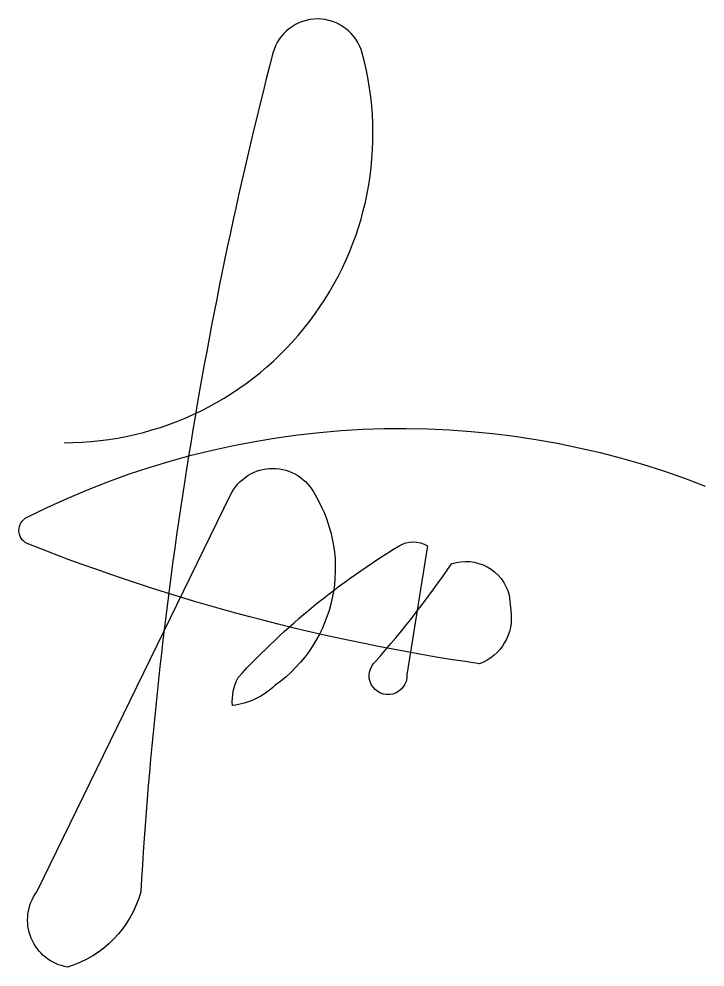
# Model space of a CAD drawing. Header units: millimetres. Extents: x 7 to 10.43, y 0.05 to 4.79.
import ezdxf

# ---------------------------------------------------------------- set-up
doc = ezdxf.new("R2010")
doc.units = ezdxf.units.MM

msp = doc.modelspace()

# ---------------------------------------------------------------- linework, layer by layer
at = {"color": 5}
for points in [[(7.2253, 2.6672, 0.494114), (8.7148, 4.6146, 0.764854), (8.268, 4.6146, 0.048416), (7.6074, 0.4223, -0.260389), (7.2418, 0.0458, -0.562378), (7.0888, 0.422, 1.675485)], [(7.0888, 0.422), (8.0569, 2.4067, -0.624813), (8.479, 2.4067, -0.390188), (8.2799, 1.4542, -0.162199), (8.0665, 1.3528, -0.145763), (8.0942, 1.4935, -0.070611), (8.8992, 2.1514, -0.278986), (9.041, 2.1514), (8.9386, 1.5059, -1.602626), (8.7831, 1.5744, 0.027941), (9.162, 2.0617, -0.436382), (9.4491, 1.9056), (9.4574, 1.8281, -0.354212), (9.3017, 1.5619, -0.058126), (7.0396, 2.1624, -0.616321), (7.0396, 2.2947, -0.213235), (10.4287, 2.4505, 0.471362)]]:
    msp.add_lwpolyline(points, format="xyb", dxfattribs=at)

doc.saveas('drawing.dxf')
